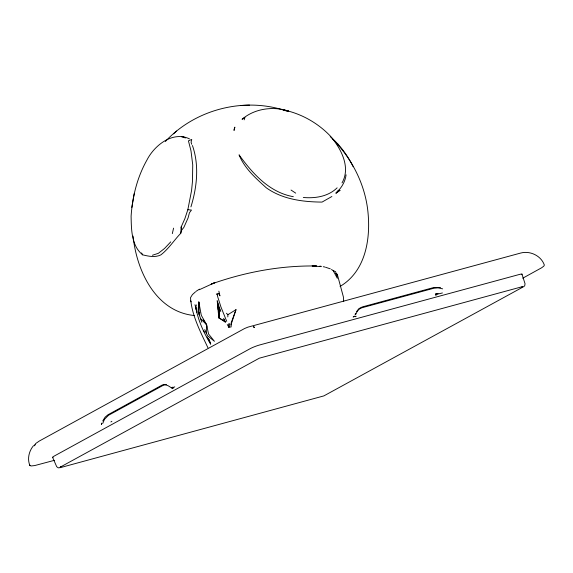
<?xml version="1.0" encoding="UTF-8"?>
<svg xmlns="http://www.w3.org/2000/svg" width="573" height="573" viewBox="0 0 573 573"><rect width="100%" height="100%" fill="white"/><g stroke="black" fill="none" stroke-linecap="round" stroke-linejoin="round"><path stroke-width="0.86" d="M227.832 316.898L227.875 314.706L226.442 313.238M203.071 319.634L206.602 324.733L208.558 334.002L214.445 341.307L207.555 335.742L206.237 332.985L206.602 324.733L201.302 315.336L198.81 301.935L198.065 311.347L201.818 322.241M224.888 321.36L218.829 317.8L219.402 307.744L217.174 300.51L218.829 317.8L225.347 322.148L223.778 318.789L225.347 322.148M189.505 138.881C172.702 130.759 154.366 145.413 146.939 160.039C137.262 177.193 132.399 196.661 131.102 216.214C131.367 229.465 131.332 245.831 142.691 254.856C148.643 256.274 155.039 257.714 160.87 254.885C168.706 248.818 173.948 240.374 180.774 233.268L181.147 227.008L184.871 218.657L187.844 209.704L191.568 190.523L192.471 181.426L192.736 164.888L191.002 150.921L188.438 140.851L191.747 139.425L191.081 142.154L191.69 144.267M337.189 275.785L337.296 274.309L335.799 273.364M227.252 324.526L228.856 327.197L231.127 326.954L231.17 322.9L235.997 309.649L227.875 314.706M218.392 312.471L218.829 317.8L219.824 309.119M134.225 193.559L131.854 207.44M172.323 233.619L173.576 228.147M346.078 174.808C345.204 182.042 341.229 188.188 335.993 193.137L340.19 190.386L338.45 190.257L335.993 193.137M199.784 312.514L199.175 314.835L198.81 301.935L199.397 306.841M190.931 206.882C197.019 187.135 199.361 165.332 192.435 145.506M180.774 233.268L181.655 230.145L183.833 227.445L188.094 217.898L189.434 212.776L191.468 210.069L187.844 209.704M230.94 324.97L235.997 309.649M244.141 119.843L244.958 117.379L242.071 119.284C254.519 108.519 273.321 105.941 288.685 111.155L283.033 109.837C300.975 113.44 317.8 122.887 330.406 136.123C340.935 148.378 351.027 167.187 342.038 182.902M102.682 423.554L104.472 419.336L108.526 415.275L162.567 385.658C165.525 383.803 168.598 385.837 170.998 387.577M196.432 304.915L195.937 306.347L196.195 309.341M356.084 314.018C356.907 311.003 359.214 308.417 362.301 307.658L433.818 288.24L438.037 287.854L442.65 288.849M102.725 420.997L105.088 417.18L107.975 414.766L162.016 385.142L163.498 384.54L166.464 384.59M356.599 311.569L358.913 308.618L362.322 306.92L433.84 287.503L440.551 287.424M353.398 316.697L353.147 317.077L354.995 316.002M33.542 445.636C29.001 450.922 27.024 459.08 29.946 465.548L31.15 465.971L34.774 465.555L54.378 460.334M165.318 141.538C194.963 109.622 243.174 96.987 284.631 110.396M170.768 241.863L164.566 248.446L158.349 253.323L152.346 255.272M226.722 321.367L220.913 306.892L217.711 296.8L217.303 294.794L218.85 293.355L219.925 295.89L218.857 291.156M173.512 133.853L176.606 131.067M195.422 291.901L192.392 294.622L190.515 297.674C191.683 315.322 200.564 332.025 207.956 347.84M35.483 443.681L39.265 441.06L244.592 328.515L247.966 327.126L520.714 253.037C530.097 250.473 541.184 255.78 544.35 265.055L543.82 266.137L541.635 267.777L522.748 278.192M337.132 187.837C328.164 196.568 315.329 198.53 303.318 197.484M60.982 466.623L60.165 467.181L259.325 358.189L522.547 286.607L521.982 286.729M110.897 421.957L111.893 421.291M331.882 196.496L322.04 202.09C302.745 201.925 282.389 199.332 266.295 187.801C255.687 178.167 244.585 168.491 239.056 154.832C252.55 173.562 269.389 192.413 293.326 196.689M196.03 291.356L199.483 289.129M340.061 286.436C365.739 271.215 370.795 238.783 367.887 211.394C364.987 184.012 351.693 158.162 332.319 138.788M199.311 289.737L214.825 282.639L211.201 284.101C244.915 272.096 280.799 265.371 316.64 266.001L312.113 265.922L320.293 266.595M172.237 388.652L173.268 388.179M171.75 388.329L174.779 386.847M173.132 387.147L171.628 387.713L172.838 387.262M355.052 316.704L356.227 316.275M442.435 292.961L435.509 294.615M218.85 293.355L216.343 294.078L217.303 294.794M435.408 295.167L436.64 294.916M240.567 105.511L249.499 105.11M181.763 136.818L184.012 136.997M194.641 315.565C155.648 311.92 136.56 270.606 133.072 236.097M323.236 266.724L324.905 267.032M319.834 266.087L321.575 266.416M285.476 110.675L287.99 111.506M325.629 267.276L330.284 268.837M182.873 136.94L185.387 137.993M333.171 270.571L335.642 271.702L337.347 278.335L333.171 270.571L331.488 269.518M291.048 190.05L295.697 193.13M207.369 338.149L209.202 339.359L210.671 344.029C203.637 332.698 198.014 320.235 195.73 307.021M330.213 136.567C339.846 144.912 347.582 155.326 353.197 166.75M200.428 318.502L206.602 324.733L206.889 327.19M29.424 464.71L29.946 465.548M203.53 330.671L204.353 331.989M190.379 300.46L191.196 301.828M141.552 252.937L142.691 254.856M207.161 336.974L210.671 344.029M52.616 457.39L56.691 466.68L58.238 467.847L60.43 467.611L323.881 395.893L523.378 286.822L524.689 285.877L525.054 283.771L521.967 274.095M204.747 329.575L206.237 332.985M219.402 307.744L220.763 311.497M194.978 304.693L196.919 312.371M337.296 274.309L343.385 296.936L343.693 301.283M337.92 144.045L338.185 145.363M181.147 227.008L181.655 230.145M217.504 301.813L218.17 309.807M218.206 304.048L218.829 317.8M521.537 274.718A7.263 0.845 -20.7 0 0 519.331 274.481L259.669 344.96A7.263 0.845 -20.7 0 0 250.129 348.692L53.926 456.23A7.263 0.845 -20.7 0 0 53.081 457.44M229.078 323.681L228.856 327.197L229.078 323.681M234.285 128.946L234.035 130.443L234.851 127.134L234.285 128.946M101.521 423.798L101.4 424.428L101.65 423.146L101.521 423.798M355.532 313.302L355.224 314.427L355.532 313.302M34.509 445.5L34.316 445.815L35.29 444.39L34.509 445.5M437.901 293.591L435.666 293.956L437.901 293.591M254.462 327.247L253.338 326.882L254.462 327.247"/></g></svg>
